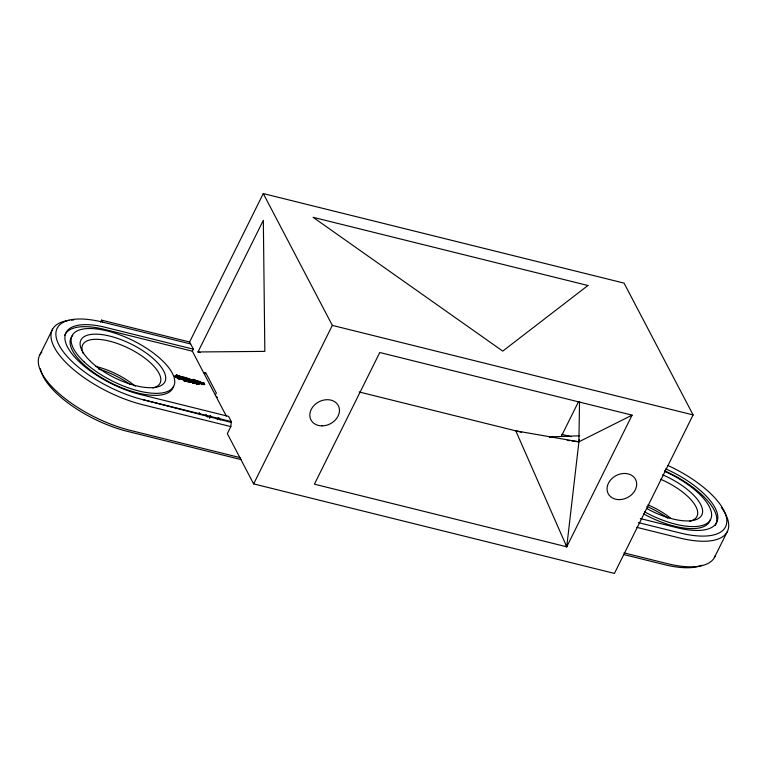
<?xml version="1.0" encoding="UTF-8"?>
<svg xmlns="http://www.w3.org/2000/svg" width="767" height="767" viewBox="0 0 767 767"><rect width="100%" height="100%" fill="white"/><g stroke="black" fill="none" stroke-linecap="round" stroke-linejoin="round"><path stroke-width="1.15" d="M185.077 377.882L185.854 379.368C185.767 380.796 186.554 378.505 184.531 378.927L183.687 377.556L183.361 378.189L182.738 377.872L182.968 377.191C186.602 376.482 193.409 383.001 188.097 381.506M191.75 379.368L191.184 380.969L189.602 378.879L188.251 379.071L189.315 378.85L190.484 381.995L198.337 383.174L198.672 384.478L198.998 383.807L194.741 382.8C194.013 381.64 202.622 384.344 204.185 384.018M183.361 378.189L183.687 377.556L183.361 378.189L182.23 377.009C179.948 375.82 172.134 373.941 177.551 377.652C181.165 380.461 189.181 378.821 191.347 382.493L191.683 381.582L195.412 382.503C195.94 384.468 197.042 382.522 198.557 383.596L198.758 384.305M196.448 381.4L196.534 380.729L201.721 382.532L201.894 383.577L202.536 382.733C204.195 383.184 202.709 384.823 204.271 384.67L204.223 383.577L202.536 382.733L200.408 382.378L200.206 383.51L201.625 383.375L201.376 383.883L200.216 382.215C198.883 380.863 194.923 382.215 197.8 382.58L198.921 383.97L193.6 382.302C191.875 383.682 193.016 381.544 190.571 381.17C188.318 382.302 190.6 380.403 189.257 382.043L189.439 380.355L193.802 381.343C193.552 382.704 191.577 377.009 195.23 380.231L195.508 381.257L197.263 382.119L197.014 382.628L196.256 380.49L201.625 383.375L204.089 383.778M194.291 383.059L194.224 382.225C192.344 380.921 191.386 382.512 190.321 381.678L190.571 381.17L189.439 380.355C183.917 378.879 192.172 379.991 192.699 382.915L193.6 382.302L193.993 383.069L194.741 382.8L194.492 383.308L194.674 382.187L194.943 383.347L196.304 382.915L197.205 384.037L197.502 383.212L195.806 381.439M579.545 401.4L578.903 441.821L566.736 546.804L314.412 484.178L379.77 352.513L632.094 415.139L566.736 546.804L515.798 430.843L578.903 441.821L632.094 415.139M194.425 382.206L194.856 383.126L195.94 383.097L195.173 383.03L195.412 382.503L195.173 383.03M194.943 382.378L194.176 382.685L194.943 382.378L194.856 383.126L195.46 383.049L195.623 382.474L196.879 383.893L198.557 383.596M197.781 383.299L197.33 383.941L196.812 382.771L196.678 383.653L197.129 383.395C194.789 381.669 196.064 383.922 196.812 382.771L196.678 383.653L196.611 382.8L195.978 383.414M193.6 382.302L192.958 382.925L192.603 382.273L189.027 381.611L190.063 381.141L189.257 382.043L189.756 381.007L191.424 382.091L189.276 381.458L189.439 380.902L189.257 382.043C191.597 382.541 188.27 380.039 187.599 379.809L187.56 379.195L187.627 380.298L189.315 378.85L189.9 380.94L191.146 380.384L192.555 381.602M193.025 379.857L194.473 380.739L193.514 381.103L194.329 381.439L194.387 380.02L194.243 380.729L195.23 380.231L194.329 381.439L192.948 380.528L193.025 379.857L194.492 380.221M182.057 377.268L183.61 377.68L181.674 377.086L181.415 377.585C182.095 377.402 184.32 377.45 185.854 379.368C185.384 382.954 189.727 378.054 186.103 377.968M192.344 382.771L192.22 381.698L193.025 382.484L192.987 381.861C189.545 382.11 191.75 381.18 190.772 382.158L191.232 381.602L193.485 382.474M177.551 377.652L176.257 377.489L176.774 376.434L179.468 377.364L177.963 377.364L178.193 378.735L177.455 377.086C175.355 375.504 178.979 375.725 179.411 377.086C179.631 379.281 175.317 377.402 176.861 375.964L178.721 376.424L179.219 377.872L180.629 378.457L180.274 376.798L178.893 377.249L179.142 376.741L176.861 375.964L176.468 376.655L175.068 376.319L176.525 376.933L176.717 376.146L180.024 377.306C182.076 379.329 177.848 376.971 179.622 378.735C180.034 377.057 184.617 378.323 183.754 378.965L181.415 377.585L183.438 378.064L182.968 377.191L184.483 377.565M175.298 375.562C176.391 376.626 175.748 374.421 176.937 376.396L177.196 375.888L176.468 376.655L175.049 376.07L177.417 376.463L177.723 375.274L178.471 376.933L179.42 377.038L179.114 376.213L182.23 377.009L181.693 378.112C183.668 377.546 191.875 383.855 189.286 381.113L189.027 381.611C190.408 381.544 189.516 380.95 189.679 381.88M196.927 383.145L196.879 383.893L197.129 383.395M181.942 378.045L182.201 377.546L185.441 379.905C187.043 380.624 185.499 380.653 185.585 380.509L186.151 380.125L187.043 381.592L186.822 380.154L188.107 381.285C185.911 382.081 185.259 378.927 186.151 380.998M180.504 377.92L180.561 377.115L181.674 377.086L184.003 378.457L183.888 379.234L184.531 378.927L182.968 379.31L182.258 378.956L182.584 378.323L179.219 377.872L176.774 376.434L176.257 377.489L177.455 377.086L180.504 377.92L181.942 377.604L180.561 377.115L179.152 377.585L179.679 376.53L182.23 377.009M193.274 382.282L192.958 382.925L193.274 381.976L192.738 382.369L192.805 381.094L191.501 379.876L190.897 380.892L191.434 380.461L189.9 380.94L189.315 378.85L188.442 379.981L188.701 379.473L187.311 379.703L187.148 378.399L188.605 378.764M191.031 381.65L190.321 381.678L190.762 382.512L191.06 381.295L191.424 382.091M178.193 378.735L178.51 377.556L179.622 378.735L180.072 378.045L183.984 378.994L185.873 380.729C185.835 379.694 187.301 382.071 186.918 380.346L187.043 381.592M178.74 378.121L178.989 377.623L179.823 378.553L180.418 377.949L183.217 378.812L185.873 380.729C184.099 381.113 183.179 379.876 185.441 379.905L185.854 379.368M179.583 379.013L179.881 378.236L185.269 380.442L183.831 380.336L184.483 379.665L184.214 380.873L184.061 379.675L179.833 378.505L179.152 378.975L180.072 378.045M193.361 349.177L189.602 341.996L263.282 193.581L624.05 283.109L693.109 414.918L614.425 573.419L253.647 483.891L227.329 433.643L230.829 426.596L231.308 421.601L228.576 416.385L140.524 394.535A63.546 25.445 26.4 0 1 67.621 347.202A63.546 25.445 26.4 0 1 105.319 327.327L193.361 349.177L192.354 351.2L226.323 416.04M204.799 384.401L203.341 383.931L203.437 383.126L203.811 383.797L204.07 383.289L203.063 383.951L204.262 383.778L203.648 384.516L204.338 383.27L204.271 384.67L204.07 383.289L202.152 383.069C202.095 382.982 203.245 384.104 201.721 382.532L201.759 383.308L203.255 382.973L204.262 383.778L203.389 384.296M197.502 383.903L197.502 383.212L197.502 383.903C199.027 382.838 196.525 384.727 197.34 382.973L196.055 383.423L195.863 382.484M183.946 380.557L184.185 380.202C183.351 379.176 185.355 380.835 184.205 379.588L183.754 378.965M189.027 381.611L189.133 380.825L188.011 381.084L187.599 379.809L187.349 380.317M184.521 380.355C185.461 379.857 181.108 379.818 179.833 378.505M201.759 383.308L202.009 382.81L202.105 383.979L201.318 382.522L201.107 383.644L199.89 382.647L200.216 382.215L196.841 381.324L196.592 381.832C198.279 382.771 198.538 381.285 196.534 380.729L197.263 382.119M180.274 376.798L180.303 377.623L178.893 377.249L179.42 377.038L177.992 375.983L176.103 375.514L176.611 376.463L175.768 375.562L175.509 376.07L176.468 376.655M190.762 382.512L190.734 381.487L190.973 382.11L192.373 382.071L191.098 382.302L191.232 381.602M579.382 439.491L578.903 441.821L571.904 440.958M188.356 379.272L188.5 378.562M187.062 379.071L187.148 378.399L188.596 379.272L188.442 379.981L187.455 378.994L187.206 379.502L188.346 379.78M194.243 380.729L194.387 380.02M197.742 381.592L197.991 381.094M191.971 382.206L192.364 381.63L191.98 382.359L191.127 381.937L191.683 381.582M192.738 382.369L192.987 381.861L192.22 381.698L191.836 382.426M184.521 380.681L184.77 379.847L184.061 379.675L185.202 380.279L185.02 380.95M195.623 382.474L195.364 382.8M184.857 381.026L185.643 380.307C187.464 380.096 184.713 381.343 185.441 379.905L184.396 380.47L184.061 379.675M209.449 417.91L210.1 415.656M200.206 383.51L200.408 382.378L200.158 382.886L202.028 383.395L202.958 383.03L202.267 383.423M196.131 383.644L196.563 383.097M180.629 378.457L180.868 377.7L184.003 378.457L181.693 378.112M189.65 381.698L189.133 380.825M200.964 382.551C198.931 382.982 202.066 382.781 201.107 383.644L200.964 382.551L200.475 383.49M191.98 382.359L192.22 381.698M196.735 382.647L196.841 381.793M184.464 380.365L183.936 380.7L184.655 379.962L184.952 380.777M186.045 380.384L185.365 380.748M196.812 383.289L196.956 382.062M183.217 378.812L182.258 378.956L183.783 378.773L183.725 379.502L183.217 378.639L182.968 379.31L182.335 378.821L182.584 378.323L182.968 379.31L183.783 378.773M39.922 354.728L52.616 329.148M100.554 322.169L101.56 320.146L189.602 341.996M175.432 376.098L175.375 376.904L176.525 376.933L175.173 376.597L175.624 376.396L175.653 377.22L177.043 376.77L179.315 377.556M175.854 375.974L176.352 375.005L176.937 376.396L177.676 375.955L177.417 376.463L176.765 375.044L177.417 376.463L178.212 376.146L177.963 376.655L177.225 375.13L176.976 375.638M177.992 375.983L178.251 375.475L178.471 376.933L179.142 376.741M177.685 378.543L177.934 378.035L177.302 378.16M178.471 376.933L179.114 376.213M179.152 378.975L179.401 378.467M180.418 377.949L179.823 378.553M182.172 377.738L182.987 377.364L181.808 377.776M184.013 378.189C184.636 376.674 183.188 378.725 184.828 378.39L184.262 377.68M183.725 379.502L184.253 378.399L183.725 379.502L184.531 378.927M197.972 351.967L263.33 220.302L264.836 351.382L197.972 351.967L200.264 352.532M183.936 380.7L184.483 379.665L184.233 380.164M184.579 380.998L184.943 380.087L184.205 380.048L185.202 380.279L184.694 380.595C184.866 378.821 183.092 381.103 184.205 379.588L184.08 380.355M185.585 380.509L185.835 380.01L185.624 380.614M188.011 381.084L187.762 381.592L186.822 380.154M187.857 381.793L188.346 380.998L187.829 380.403L187.762 381.592L187.57 380.911M189.602 378.879L189.065 379.358L191.146 380.384M189.439 380.355L189.19 380.854L189.344 380.154L190.149 380.442L189.9 380.94M189.583 379.799L189.833 379.301L190.475 380.518M189.948 381.745L189.698 382.244L190.082 381.669M189.833 382.177L190.168 381.563M192.066 380.585L191.836 379.79L190.916 380.681L191.434 380.461M191.098 382.302L191.357 381.793M192.114 382.57L192.805 381.094L192.229 381.525M192.699 382.915L192.958 382.407M194.224 381.237L195.23 380.231M194.224 382.225L193.974 382.733L194.54 382.551M195.115 383.308L196.275 381.956L195.48 383.356M197.733 382.11L197.982 381.602L197.828 382.311L196.841 381.324M197.502 383.212L197.33 383.941L197.579 383.433L198.921 383.97M201.069 383.021L198.145 382.896M200.216 382.215C199.027 384.555 199.593 381.324 196.946 381.525L196.697 382.024L198.087 381.803L199.401 382.58L199.267 383.318L199.899 382.906L198.72 382.484L197.828 383.979L198.826 382.685M204.597 374.555L205.604 372.532L216.332 393.02L215.326 395.053M201.894 383.577L202.152 383.069L203.964 384.085L202.919 383.395L203.255 382.973M203.313 383.442L201.779 383.903L202.028 383.395M203.341 383.931L204.223 383.577M203.37 384.535L203.638 383.788L204.53 384.162L203.638 383.788M209.64 418.005L210.657 415.954M217.282 419.616L218.298 417.555M253.647 483.891L332.332 325.39L263.282 193.581M561.291 436.375L578.328 402.061M714.384 557.59L727.078 532.02M197.34 382.973L197.061 383.462L197.033 382.81L196.304 382.915M189.286 381.113L189.411 381.707L190.063 381.141M191.184 380.969L191.836 379.79M186.477 380.279L186.228 380.777M193.131 381.055L194.578 380.931M192.114 382.139L193.476 381.266M199.525 382.81L198.432 383.03L198.72 382.484L199.65 383.404L199.775 382.675L200.455 383.001M185.604 379.876L186.189 379.454L185.403 377.968M195.7 382.388L195.585 381.784L195.7 382.388L196.275 381.956M179.468 377.364L180.609 378.208L180.753 377.422L184.003 378.457M199.267 383.318L199.899 382.906M197.244 383.721L197.752 383.395M183.812 380.173L184.329 379.847M189.928 381.372L188.74 381.765L188.346 380.998M178.893 377.249L179.411 377.086L176.861 375.964M178.721 376.424L177.963 376.655L178.634 375.859L178.864 376.722M175.653 377.22L176.506 376.981M193.351 382.81L194.243 382.56M176.257 377.489L177.206 377.594L177.043 376.77M549.901 436.912L579.67 435.771M549.469 437.324L552.854 437.363M181.415 377.585L181.942 377.604M567.235 440.383L569.574 440.67M202.009 382.81L202.526 382.915M332.332 325.39L693.109 414.918M561.962 434.41L571.233 436.701M231.231 422.425L143.256 399.751A73.421 29.395 26.4 0 1 59.03 345.073A73.421 29.395 26.4 0 1 102.586 322.102L190.628 343.952M359.224 391.985L521.397 432.233M192.354 351.2L104.312 329.35A63.546 25.445 26.4 0 0 64.649 335.467M203.562 372.599L204.616 372.858M175.183 375.667L184.483 377.978M187.973 378.84L194.943 380.576M197.263 381.151L199.593 381.726M187.455 378.994L188.596 379.272M183.524 379.281L182.335 378.821M640.32 518.569L677.395 527.773A63.546 25.445 26.4 0 0 717.519 514.446A63.546 25.445 26.4 0 0 665.708 468.829M143.256 399.751L231.308 421.601M638.422 522.634L680.128 532.988A73.421 29.395 26.4 0 0 726.55 517.955A73.421 29.395 26.4 0 0 668.009 465.521M230.829 426.596L142.777 404.746A77.122 30.872 26.4 0 1 62.117 358.438A77.122 30.872 26.4 0 1 69.356 320.318M636.783 527.351L679.648 537.983A77.122 30.872 26.4 0 0 721.354 507.457M240.483 457.717L130.083 430.325A77.122 30.872 26.4 0 1 58.628 393.212A77.122 30.872 26.4 0 1 41.869 352.091M623.954 552.882L666.954 563.553A77.122 30.872 26.4 0 0 715.266 555.624M241.432 459.663L127.552 431.399A73.421 29.395 26.4 0 1 40.45 368.783M623.744 554.541L664.414 564.637A73.421 29.395 26.4 0 0 702.15 565.183M193.322 380.413L194.473 380.739M188.759 380.566L189.19 380.854L189.344 380.154L188.414 380.25L189.085 380.662M182.517 378.447L179.066 378.054M187.311 381.017L188.107 381.285M216.275 396.855L217.406 397.268M202.363 383.471L203.619 384.027M177.455 377.086L178.692 378.879M196.256 380.49L197.637 381.4M192.757 379.617L194.137 380.528M186.87 378.16L188.251 379.071M193.322 380.95L193.552 381.851M176.103 375.514L176.937 376.396M205.987 414.439L207.867 417.2M199.88 381.247L201.52 384.392M219.094 417.929L220.187 420.019M185.154 378.476L185.93 379.962M184.003 378.908L184.281 379.435M101.56 320.146L102.586 322.102M179.679 376.53L180.024 377.306M190.571 381.17L190.81 381.803M566.199 544.465L566.736 546.804M199.401 382.58L199.525 383.174M200.082 414.659A46.892 18.772 26.4 0 1 199.247 412.521M173.438 386.357A56.758 22.722 26.4 0 1 110.841 382.819A56.758 22.722 26.4 0 1 72.712 335.39M664.711 470.852A63.546 25.445 26.4 0 1 715.132 525.453M664.433 471.245A56.758 22.722 26.4 0 1 710.645 519.364A56.758 22.722 26.4 0 1 644.52 511.819M662.611 474.783A46.892 18.772 26.4 0 1 701.834 514.916A46.892 18.772 26.4 0 1 646.514 508.377M660.646 479.25A43.182 17.286 26.4 0 1 694.087 503.631A43.182 17.286 26.4 0 1 689.773 521.224M647.952 504.83A43.182 17.286 26.4 0 1 670.406 518.013M646.897 506.431A46.892 18.772 26.4 0 1 667.884 518.271M710.3 519.595A56.758 22.722 26.4 0 1 643.513 513.842M83.315 353.587A43.182 17.286 26.4 0 1 128.942 348.4A43.182 17.286 26.4 0 1 152.901 387.987M95.674 366.444A43.182 17.286 26.4 0 1 135.28 386.194M98.349 368.908A46.892 18.772 26.4 0 1 130.122 384.401M71.475 320.098A77.122 30.872 26.4 0 1 73.69 319.964M196.381 383.145L196.007 383.74L196.381 383.145M587.944 285.506L502.74 351.104L313.061 217.291L587.944 285.506M619.257 499.624A15.426 12.377 -27.6 0 0 635.795 479.941A15.426 12.377 -27.6 0 0 610.522 480.046A15.426 12.377 -27.6 0 0 619.257 499.624M322.054 425.867A15.426 12.377 -27.6 0 0 338.583 406.184A15.426 12.377 -27.6 0 0 313.31 406.28A15.426 12.377 -27.6 0 0 322.054 425.867M84.197 361.938A56.758 22.722 26.4 0 0 172.124 388.486A56.758 22.722 26.4 0 0 112.442 332.36A56.758 22.722 26.4 0 0 84.197 361.938M89.681 360.557A46.892 18.772 26.4 0 0 162.92 384.305A46.892 18.772 26.4 0 0 116.162 337.921A46.892 18.772 26.4 0 0 89.681 360.557"/></g></svg>
